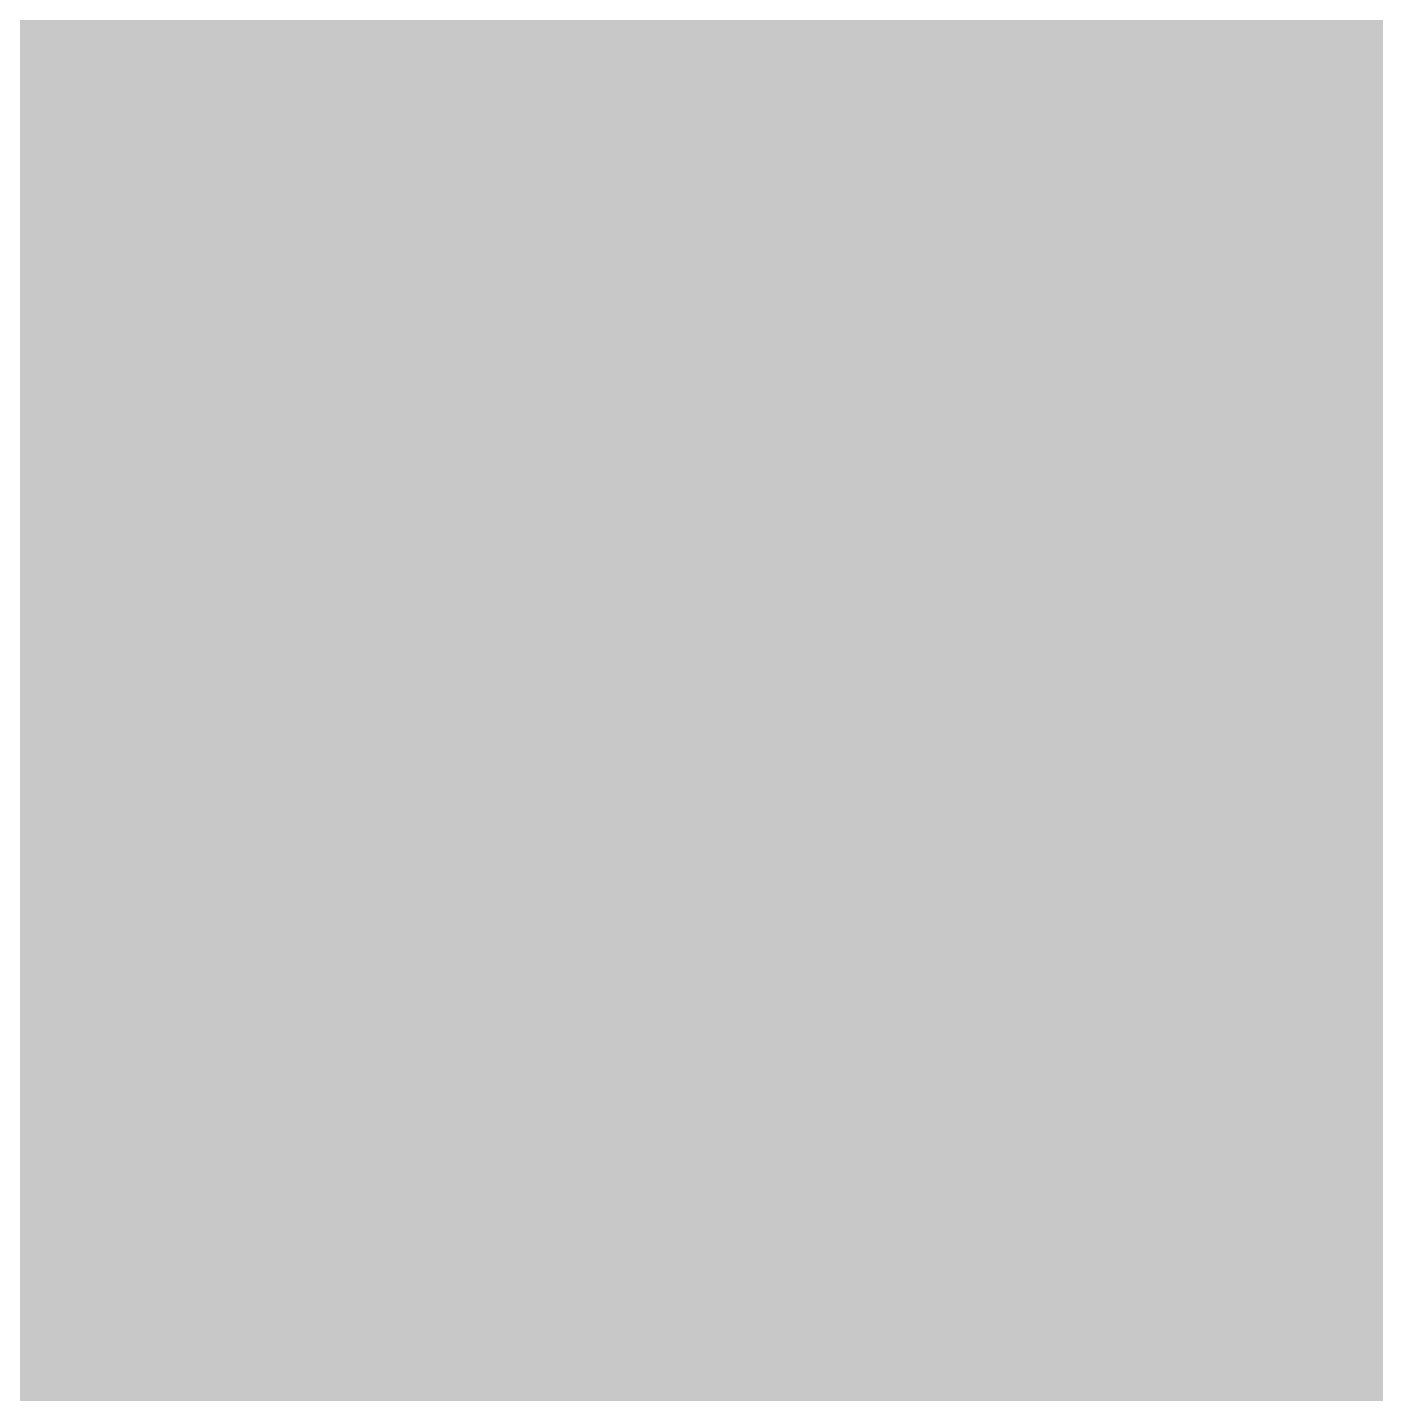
# Model space of a CAD drawing. Extents: x -121 to 151, y -197 to 34.
# Drawn here: x 11.703 to 14.601, y 8.43 to 11.366 of the extents above; entities that cross this region are included whole.
import ezdxf

# ---------------------------------------------------------------- set-up
doc = ezdxf.new("R2010")
doc.units = 0
for name, color, linetype in [('Bottom', 6, 'CONTINUOUS'), ('Bottom_Silk', 11, 'CONTINUOUS'), ('Top', 5, 'CONTINUOUS'), ('Top_Mask', 3, 'CONTINUOUS'), ('Top_Paste', 4, 'CONTINUOUS'), ('Top_Silk', 2, 'CONTINUOUS')]:
    doc.layers.add(name, color=color, linetype=linetype)

msp = doc.modelspace()

# ---------------------------------------------------------------- linework, layer by layer
at = {"layer": 'Bottom', "linetype": 'CONTINUOUS', "const_width": 0.635}
for points in [[(0.986, 11.1858), (20.8912, 11.1858)], [(0.986, 10.5542), (21.5262, 10.5542)], [(0.986, 9.9225), (27.7076, 9.9225)], [(5.418, 9.2908), (15.4044, 9.2908)], [(6.1949, 8.6592), (15.0175, 8.6592)]]:
    msp.add_lwpolyline(points, dxfattribs=at)
at = {"layer": 'Bottom_Silk'}
for points in [[(6.8733, 11.0599), (14.4932, 11.0599), (6.8733, 11.0286), (14.4932, 11.0286)], [(6.8733, 11.0347), (14.4932, 11.0347), (6.8733, 11.0027), (14.4932, 11.0027)], [(6.8733, 11.0088), (14.4932, 11.0088), (6.8733, 10.9775), (14.4932, 10.9775)], [(6.8733, 10.9836), (14.4932, 10.9836), (6.8733, 10.9523), (14.4932, 10.9523)], [(6.8733, 10.9584), (14.4932, 10.9584), (6.8733, 10.9272), (14.4932, 10.9272)], [(6.8733, 10.9325), (14.4932, 10.9325), (6.8733, 10.9012), (14.4932, 10.9012)], [(6.8733, 10.9073), (14.4932, 10.9073), (6.8733, 10.8761), (14.4932, 10.8761)], [(6.8733, 10.8822), (14.4932, 10.8822), (6.8733, 10.8509), (14.4932, 10.8509)], [(6.8733, 10.857), (14.4932, 10.857), (6.8733, 10.825), (14.4932, 10.825)], [(6.8733, 10.8311), (14.4932, 10.8311), (6.8733, 10.7998), (14.4932, 10.7998)], [(6.8733, 10.8059), (14.4932, 10.8059), (6.8733, 10.7747), (14.4932, 10.7747)], [(6.8733, 10.7808), (14.4932, 10.7808), (6.8733, 10.7487), (14.4932, 10.7487)], [(6.8733, 10.7548), (14.4932, 10.7548), (6.8733, 10.7236), (14.4932, 10.7236)], [(6.8733, 10.7297), (14.4932, 10.7297), (6.8733, 10.6984), (14.4932, 10.6984)], [(6.8733, 10.7045), (14.4932, 10.7045), (6.8733, 10.6725), (14.4932, 10.6725)], [(6.8733, 10.6786), (14.4932, 10.6786), (6.8733, 10.6473), (14.4932, 10.6473)], [(6.8733, 10.6534), (14.4932, 10.6534), (6.8733, 10.6221), (14.4932, 10.6221)], [(6.8733, 10.6282), (14.4932, 10.6282), (6.8733, 10.597), (14.4932, 10.597)], [(6.8733, 10.6023), (14.4932, 10.6023), (6.8733, 10.571), (14.4932, 10.571)], [(6.8733, 10.5771), (14.4932, 10.5771), (6.8733, 10.5459), (14.4932, 10.5459)], [(6.8733, 10.552), (14.4932, 10.552), (6.8733, 10.5207), (14.4932, 10.5207)], [(11.8011, 10.5268), (12.1562, 10.5268), (11.8011, 10.5009), (12.1562, 10.5009)], [(13.9088, 10.5268), (14.4932, 10.5268), (13.9088, 10.5009), (14.4932, 10.5009)], [(11.8263, 10.5009), (12.1311, 10.5009), (11.8263, 10.4757), (12.1311, 10.4757)], [(13.9347, 10.5009), (14.4932, 10.5009), (13.9347, 10.4749), (14.4932, 10.4749)], [(11.8514, 10.4757), (12.1059, 10.4757), (11.8514, 10.4498), (12.1059, 10.4498)], [(13.9599, 10.4757), (14.4932, 10.4757), (13.9599, 10.4498), (14.4932, 10.4498)], [(11.8514, 10.4505), (12.1059, 10.4505), (11.8514, 10.4246), (12.1059, 10.4246)], [(11.8514, 10.4246), (12.1059, 10.4246), (11.8514, 10.3994), (12.1059, 10.3994)], [(13.9599, 10.4505), (14.4932, 10.4505), (13.9599, 10.4246), (14.4932, 10.4246)], [(13.9599, 10.4246), (14.4932, 10.4246), (13.9599, 10.3987), (14.4932, 10.3987)], [(11.8514, 10.3994), (12.1059, 10.3994), (11.8514, 10.3735), (12.1059, 10.3735)], [(13.9599, 10.3994), (14.4932, 10.3994), (13.9599, 10.3735), (14.4932, 10.3735)], [(11.8514, 10.3743), (12.1059, 10.3743), (11.8514, 10.3484), (12.1059, 10.3484)], [(13.9599, 10.3743), (14.4932, 10.3743), (13.9599, 10.3484), (14.4932, 10.3484)], [(11.8514, 10.3484), (12.1059, 10.3484), (11.8514, 10.3232), (12.1059, 10.3232)], [(13.9599, 10.3484), (14.4932, 10.3484), (13.9599, 10.3232), (14.4932, 10.3232)], [(11.8514, 10.3232), (12.1059, 10.3232), (11.8514, 10.298), (12.1059, 10.298)], [(13.9599, 10.3232), (14.4932, 10.3232), (13.9599, 10.2973), (14.4932, 10.2973)], [(11.8263, 10.298), (12.1059, 10.298), (11.8263, 10.2721), (12.1059, 10.2721)], [(13.9599, 10.298), (14.4932, 10.298), (13.9599, 10.2721), (14.4932, 10.2721)], [(11.5466, 10.2721), (12.1059, 10.2721), (11.5466, 10.2469), (12.1059, 10.2469)], [(12.4359, 10.2721), (13.6551, 10.2721), (12.4359, 10.2462), (13.6551, 10.2462)], [(13.9599, 10.2721), (14.4932, 10.2721), (13.9599, 10.2469), (14.4932, 10.2469)], [(11.5725, 10.2469), (12.1059, 10.2469), (11.5725, 10.221), (12.1059, 10.221)], [(11.5977, 10.2218), (12.1059, 10.2218), (11.5977, 10.1958), (12.1059, 10.1958)], [(12.3848, 10.2218), (13.7061, 10.2218), (12.3848, 10.1951), (13.7061, 10.1951)], [(12.4107, 10.2469), (13.6802, 10.2469), (12.4107, 10.221), (13.6802, 10.221)], [(13.9599, 10.2469), (14.4932, 10.2469), (13.9599, 10.221), (14.4932, 10.221)], [(13.9599, 10.2218), (14.4932, 10.2218), (13.9599, 10.1958), (14.4932, 10.1958)], [(11.5977, 10.1966), (12.1059, 10.1966), (11.5977, 10.1707), (12.1059, 10.1707)], [(12.3848, 10.1966), (13.7061, 10.1966), (12.3848, 10.1699), (13.7061, 10.1699)], [(13.9599, 10.1966), (14.4932, 10.1966), (13.9599, 10.1707), (14.4932, 10.1707)], [(11.5977, 10.1707), (12.1059, 10.1707), (11.5977, 10.1447), (12.1059, 10.1447)], [(12.3848, 10.1707), (13.7061, 10.1707), (12.3848, 10.1447), (13.7061, 10.1447)], [(13.9599, 10.1707), (14.4932, 10.1707), (13.9599, 10.1447), (14.4932, 10.1447)], [(11.5977, 10.1455), (12.1059, 10.1455), (11.5977, 10.1196), (12.1059, 10.1196)], [(12.3848, 10.1455), (13.7061, 10.1455), (12.3848, 10.1188), (13.7061, 10.1188)], [(13.9599, 10.1455), (14.4932, 10.1455), (13.9599, 10.1196), (14.4932, 10.1196)], [(11.5977, 10.1203), (12.1059, 10.1203), (11.5977, 10.0944), (12.1059, 10.0944)], [(12.3848, 10.1203), (13.7061, 10.1203), (12.3848, 10.0936), (13.7061, 10.0936)], [(13.9599, 10.1203), (14.4932, 10.1203), (13.9599, 10.0944), (14.4932, 10.0944)], [(11.5977, 10.0944), (12.1059, 10.0944), (11.5977, 10.0692), (12.1059, 10.0692)], [(12.3848, 10.0944), (13.7061, 10.0944), (12.3848, 10.0685), (13.7061, 10.0685)], [(13.9599, 10.0944), (14.4932, 10.0944), (13.9599, 10.0685), (14.4932, 10.0685)], [(11.5977, 10.0692), (12.1059, 10.0692), (11.5977, 10.0433), (12.1059, 10.0433)], [(11.5977, 10.0441), (12.1059, 10.0441), (11.5977, 10.0181), (12.1059, 10.0181)], [(12.3848, 10.0692), (13.7061, 10.0692), (12.3848, 10.0425), (13.7061, 10.0425)], [(12.3848, 10.0441), (13.7061, 10.0441), (12.3848, 10.0174), (13.7061, 10.0174)], [(13.9599, 10.0692), (14.4932, 10.0692), (13.9599, 10.0433), (14.4932, 10.0433)], [(13.9599, 10.0441), (14.4932, 10.0441), (13.9599, 10.0181), (14.4932, 10.0181)], [(11.5977, 10.0181), (12.1059, 10.0181), (11.5977, 9.993), (12.1059, 9.993)], [(12.3848, 10.0181), (13.7061, 10.0181), (12.3848, 9.9922), (13.7061, 9.9922)], [(13.9599, 10.0181), (14.4932, 10.0181), (13.9599, 9.993), (14.4932, 9.993)], [(11.5977, 9.993), (12.1059, 9.993), (11.5977, 9.9671), (12.1059, 9.9671)], [(12.3848, 9.993), (12.6896, 9.993), (12.3848, 9.9671), (12.6896, 9.9671)], [(13.4013, 9.993), (13.7061, 9.993), (13.4013, 9.9671), (13.7061, 9.9671)], [(13.9599, 9.993), (14.4932, 9.993), (13.9599, 9.9671), (14.4932, 9.9671)], [(11.5977, 9.9678), (12.1059, 9.9678), (11.5977, 9.9419), (12.1059, 9.9419)], [(12.3848, 9.9678), (12.6393, 9.9678), (12.3848, 9.9419), (12.6393, 9.9419)], [(13.4265, 9.9678), (13.7061, 9.9678), (13.4265, 9.9419), (13.7061, 9.9419)], [(13.9599, 9.9678), (14.4932, 9.9678), (13.9599, 9.9419), (14.4932, 9.9419)], [(11.5977, 9.9426), (12.1059, 9.9426), (11.5977, 9.9167), (12.1059, 9.9167)], [(12.3848, 9.9426), (12.6393, 9.9426), (12.3848, 9.9167), (12.6393, 9.9167)], [(13.4265, 9.9426), (13.7061, 9.9426), (13.4265, 9.9167), (13.7061, 9.9167)], [(13.9599, 9.9426), (14.4932, 9.9426), (13.9599, 9.9167), (14.4932, 9.9167)], [(11.5977, 9.9167), (12.1059, 9.9167), (11.5977, 9.8908), (12.1059, 9.8908)], [(12.3848, 9.9167), (12.6393, 9.9167), (12.3848, 9.8916), (12.6393, 9.8916)], [(13.4265, 9.9167), (13.7061, 9.9167), (13.4265, 9.8916), (13.7061, 9.8916)], [(13.9599, 9.9167), (14.4932, 9.9167), (13.9599, 9.8908), (14.4932, 9.8908)], [(11.5977, 9.8916), (12.1059, 9.8916), (11.5977, 9.8656), (12.1059, 9.8656)], [(12.3848, 9.8916), (12.6393, 9.8916), (12.3848, 9.8656), (12.6393, 9.8656)], [(13.4265, 9.8916), (13.7061, 9.8916), (13.4265, 9.8656), (13.7061, 9.8656)], [(13.9599, 9.8916), (14.4932, 9.8916), (13.9599, 9.8656), (14.4932, 9.8656)], [(11.5977, 9.8664), (12.1059, 9.8664), (11.5977, 9.8405), (12.1059, 9.8405)], [(11.5977, 9.8405), (12.1059, 9.8405), (11.5977, 9.8145), (12.1059, 9.8145)], [(12.3848, 9.8664), (12.6393, 9.8664), (12.3848, 9.8405), (12.6393, 9.8405)], [(12.3848, 9.8405), (12.6393, 9.8405), (12.3848, 9.8153), (12.6393, 9.8153)], [(13.4265, 9.8664), (13.7061, 9.8664), (13.4265, 9.8405), (13.7061, 9.8405)], [(13.4265, 9.8405), (13.7061, 9.8405), (13.4265, 9.8153), (13.7061, 9.8153)], [(13.9599, 9.8664), (14.4932, 9.8664), (13.9599, 9.8405), (14.4932, 9.8405)], [(13.9599, 9.8405), (14.4932, 9.8405), (13.9599, 9.8145), (14.4932, 9.8145)], [(11.5977, 9.8153), (12.1059, 9.8153), (11.5977, 9.7894), (12.1059, 9.7894)], [(12.3848, 9.8153), (12.6393, 9.8153), (12.3848, 9.7894), (12.6393, 9.7894)], [(13.4265, 9.8153), (13.7061, 9.8153), (13.4265, 9.7894), (13.7061, 9.7894)], [(13.9599, 9.8153), (14.4932, 9.8153), (13.9599, 9.7894), (14.4932, 9.7894)], [(11.6228, 9.7901), (12.1059, 9.7901), (11.6228, 9.7642), (12.1059, 9.7642)], [(12.3848, 9.7901), (12.6393, 9.7901), (12.3848, 9.7642), (12.6393, 9.7642)], [(13.4265, 9.7901), (13.7061, 9.7901), (13.4265, 9.7642), (13.7061, 9.7642)], [(13.9599, 9.7901), (14.4932, 9.7901), (13.9599, 9.7642), (14.4932, 9.7642)], [(11.6228, 9.7642), (12.1059, 9.7642), (11.6228, 9.739), (12.1059, 9.739)], [(12.3848, 9.7642), (12.6393, 9.7642), (12.3848, 9.739), (12.6393, 9.739)], [(13.4265, 9.7642), (13.7061, 9.7642), (13.4265, 9.739), (13.7061, 9.739)], [(13.9599, 9.7642), (14.4932, 9.7642), (13.9599, 9.7383), (14.4932, 9.7383)], [(11.8011, 9.739), (12.1059, 9.739), (11.8011, 9.7131), (12.1059, 9.7131)], [(12.3848, 9.739), (12.6393, 9.739), (12.3848, 9.7131), (12.6393, 9.7131)], [(13.4265, 9.739), (13.7061, 9.739), (13.4265, 9.7131), (13.7061, 9.7131)], [(13.9599, 9.739), (14.4932, 9.739), (13.9599, 9.7131), (14.4932, 9.7131)], [(11.8263, 9.7139), (12.1059, 9.7139), (11.8263, 9.6879), (12.1059, 9.6879)], [(12.3848, 9.7139), (12.6393, 9.7139), (12.3848, 9.6879), (12.6393, 9.6879)], [(13.4265, 9.7139), (13.7061, 9.7139), (13.4265, 9.6879), (13.7061, 9.6879)], [(13.9599, 9.7139), (14.4932, 9.7139), (13.9599, 9.6879), (14.4932, 9.6879)], [(11.8514, 9.6879), (12.1059, 9.6879), (11.8514, 9.6628), (12.1059, 9.6628)], [(11.8514, 9.6628), (12.1059, 9.6628), (11.8514, 9.6376), (12.1059, 9.6376)], [(12.3848, 9.6879), (12.6393, 9.6879), (12.3848, 9.6628), (12.6393, 9.6628)], [(12.3848, 9.6628), (12.6393, 9.6628), (12.3848, 9.6376), (12.6393, 9.6376)], [(13.4265, 9.6879), (13.7061, 9.6879), (13.4265, 9.6628), (13.7061, 9.6628)], [(13.4265, 9.6628), (13.7061, 9.6628), (13.4265, 9.6376), (13.7061, 9.6376)], [(13.9599, 9.6879), (14.4932, 9.6879), (13.9599, 9.6628), (14.4932, 9.6628)], [(13.9599, 9.6628), (14.4932, 9.6628), (13.9599, 9.6368), (14.4932, 9.6368)], [(11.8514, 9.6376), (12.1059, 9.6376), (11.8514, 9.6117), (12.1059, 9.6117)], [(12.3848, 9.6376), (12.6393, 9.6376), (12.3848, 9.6117), (12.6393, 9.6117)], [(13.4265, 9.6376), (13.7061, 9.6376), (13.4265, 9.6117), (13.7061, 9.6117)], [(13.9599, 9.6376), (14.4932, 9.6376), (13.9599, 9.6117), (14.4932, 9.6117)], [(11.8514, 9.6124), (12.1059, 9.6124), (11.8514, 9.5865), (12.1059, 9.5865)], [(12.3848, 9.6124), (12.6393, 9.6124), (12.3848, 9.5865), (12.6393, 9.5865)], [(13.4265, 9.6124), (13.7061, 9.6124), (13.4265, 9.5865), (13.7061, 9.5865)], [(13.9599, 9.6124), (14.4932, 9.6124), (13.9599, 9.5865), (14.4932, 9.5865)], [(11.8514, 9.5865), (12.1059, 9.5865), (11.8514, 9.5613), (12.1059, 9.5613)], [(12.3848, 9.5865), (12.6393, 9.5865), (12.3848, 9.5613), (12.6393, 9.5613)], [(13.4265, 9.5865), (13.7061, 9.5865), (13.4265, 9.5613), (13.7061, 9.5613)], [(13.9599, 9.5865), (14.4932, 9.5865), (13.9599, 9.5606), (14.4932, 9.5606)], [(11.8514, 9.5613), (12.1059, 9.5613), (11.8514, 9.5354), (12.1059, 9.5354)], [(12.3848, 9.5613), (12.6393, 9.5613), (12.3848, 9.5354), (12.6393, 9.5354)], [(13.4265, 9.5613), (13.7061, 9.5613), (13.4265, 9.5354), (13.7061, 9.5354)], [(13.9599, 9.5613), (14.4932, 9.5613), (13.9599, 9.5354), (14.4932, 9.5354)], [(11.8514, 9.5362), (12.1059, 9.5362), (11.8514, 9.5102), (12.1059, 9.5102)], [(12.3848, 9.5362), (12.6393, 9.5362), (12.3848, 9.5102), (12.6393, 9.5102)], [(13.4265, 9.5362), (13.7061, 9.5362), (13.4265, 9.5102), (13.7061, 9.5102)], [(13.9599, 9.5362), (14.4932, 9.5362), (13.9599, 9.5102), (14.4932, 9.5102)], [(11.8514, 9.5102), (12.1059, 9.5102), (11.8514, 9.4851), (12.1059, 9.4851)], [(11.8514, 9.4851), (12.1059, 9.4851), (11.8514, 9.4592), (12.1059, 9.4592)], [(12.3848, 9.5102), (12.6393, 9.5102), (12.3848, 9.4851), (12.6393, 9.4851)], [(12.3848, 9.4851), (12.6393, 9.4851), (12.3848, 9.4592), (12.6393, 9.4592)], [(13.4265, 9.5102), (13.7061, 9.5102), (13.4265, 9.4851), (13.7061, 9.4851)], [(13.4265, 9.4851), (13.7061, 9.4851), (13.4265, 9.4592), (13.7061, 9.4592)], [(13.9599, 9.5102), (14.4932, 9.5102), (13.9599, 9.4843), (14.4932, 9.4843)], [(13.9599, 9.4851), (14.4932, 9.4851), (13.9599, 9.4592), (14.4932, 9.4592)], [(11.8514, 9.4599), (12.1059, 9.4599), (11.8514, 9.434), (12.1059, 9.434)], [(12.3848, 9.4599), (12.6393, 9.4599), (12.3848, 9.434), (12.6393, 9.434)], [(13.4265, 9.4599), (13.7061, 9.4599), (13.4265, 9.434), (13.7061, 9.434)], [(13.9599, 9.4599), (14.4932, 9.4599), (13.9599, 9.434), (14.4932, 9.434)], [(11.8514, 9.434), (12.1059, 9.434), (11.8514, 9.4088), (12.1059, 9.4088)], [(12.3848, 9.434), (12.6393, 9.434), (12.3848, 9.4088), (12.6393, 9.4088)], [(13.4265, 9.434), (13.7061, 9.434), (13.4265, 9.4088), (13.7061, 9.4088)], [(13.9599, 9.434), (14.4932, 9.434), (13.9599, 9.4088), (14.4932, 9.4088)], [(11.8514, 9.4088), (12.1059, 9.4088), (11.8514, 9.3829), (12.1059, 9.3829)], [(12.3848, 9.4088), (12.6393, 9.4088), (12.3848, 9.3829), (12.6393, 9.3829)], [(13.4265, 9.4088), (13.7061, 9.4088), (13.4265, 9.3829), (13.7061, 9.3829)], [(13.9599, 9.4088), (14.4932, 9.4088), (13.9599, 9.3829), (14.4932, 9.3829)], [(11.8514, 9.3837), (12.1059, 9.3837), (11.8514, 9.3577), (12.1059, 9.3577)], [(12.3848, 9.3837), (12.6393, 9.3837), (12.3848, 9.3577), (12.6393, 9.3577)], [(13.4265, 9.3837), (13.7061, 9.3837), (13.4265, 9.3577), (13.7061, 9.3577)], [(13.9599, 9.3837), (14.4932, 9.3837), (13.9599, 9.3577), (14.4932, 9.3577)], [(11.8514, 9.3577), (12.1059, 9.3577), (11.8514, 9.3326), (12.1059, 9.3326)], [(12.3848, 9.3577), (12.6393, 9.3577), (12.3848, 9.3326), (12.6393, 9.3326)], [(13.4265, 9.3577), (13.7061, 9.3577), (13.4265, 9.3326), (13.7061, 9.3326)], [(13.9599, 9.3577), (14.4932, 9.3577), (13.9599, 9.3326), (14.4932, 9.3326)], [(11.8514, 9.3326), (12.1059, 9.3326), (11.8514, 9.3074), (12.1059, 9.3074)], [(12.3848, 9.3326), (12.6393, 9.3326), (12.3848, 9.3074), (12.6393, 9.3074)], [(13.4265, 9.3326), (13.7061, 9.3326), (13.4265, 9.3074), (13.7061, 9.3074)], [(13.9599, 9.3326), (14.4932, 9.3326), (13.9599, 9.3066), (14.4932, 9.3066)], [(11.8514, 9.3074), (12.1059, 9.3074), (11.8514, 9.2815), (12.1059, 9.2815)], [(11.8514, 9.2822), (12.1059, 9.2822), (11.8514, 9.2563), (12.1059, 9.2563)], [(12.3848, 9.3074), (12.6393, 9.3074), (12.3848, 9.2815), (12.6393, 9.2815)], [(12.3848, 9.2822), (12.6393, 9.2822), (12.3848, 9.2563), (12.6393, 9.2563)], [(13.4265, 9.3074), (13.7061, 9.3074), (13.4265, 9.2815), (13.7061, 9.2815)], [(13.4265, 9.2822), (13.7061, 9.2822), (13.4265, 9.2563), (13.7061, 9.2563)], [(13.9599, 9.3074), (14.4932, 9.3074), (13.9599, 9.2815), (14.4932, 9.2815)], [(13.9599, 9.2822), (14.4932, 9.2822), (13.9599, 9.2563), (14.4932, 9.2563)], [(11.8514, 9.2563), (12.1059, 9.2563), (11.8514, 9.2311), (12.1059, 9.2311)], [(12.3848, 9.2563), (12.6645, 9.2563), (12.3848, 9.2311), (12.6645, 9.2311)], [(13.4013, 9.2563), (13.7061, 9.2563), (13.4013, 9.2311), (13.7061, 9.2311)], [(13.9599, 9.2563), (14.4932, 9.2563), (13.9599, 9.2304), (14.4932, 9.2304)], [(11.8514, 9.2311), (12.1059, 9.2311), (11.8514, 9.2052), (12.1059, 9.2052)], [(12.3848, 9.2311), (12.6896, 9.2311), (12.3848, 9.2052), (12.6896, 9.2052)], [(13.4013, 9.2311), (13.7061, 9.2311), (13.4013, 9.2052), (13.7061, 9.2052)], [(13.9599, 9.2311), (14.4932, 9.2311), (13.9599, 9.2052), (14.4932, 9.2052)], [(11.8514, 9.206), (12.1059, 9.206), (11.8514, 9.18), (12.1059, 9.18)], [(12.3848, 9.206), (13.7061, 9.206), (12.3848, 9.1793), (13.7061, 9.1793)], [(13.9599, 9.206), (14.4932, 9.206), (13.9599, 9.18), (14.4932, 9.18)], [(11.8514, 9.18), (12.1059, 9.18), (11.8514, 9.1549), (12.1059, 9.1549)], [(12.3848, 9.18), (13.7061, 9.18), (12.3848, 9.1541), (13.7061, 9.1541)], [(13.9599, 9.18), (14.4932, 9.18), (13.9599, 9.1541), (14.4932, 9.1541)], [(11.8514, 9.1549), (12.1059, 9.1549), (11.8514, 9.1289), (12.1059, 9.1289)], [(12.3848, 9.1549), (13.7061, 9.1549), (12.3848, 9.1282), (13.7061, 9.1282)], [(13.9599, 9.1549), (14.4932, 9.1549), (13.9599, 9.1289), (14.4932, 9.1289)], [(11.8514, 9.1297), (12.1059, 9.1297), (11.8514, 9.1038), (12.1059, 9.1038)], [(11.8514, 9.1038), (12.1059, 9.1038), (11.8514, 9.0786), (12.1059, 9.0786)], [(12.3848, 9.1297), (13.7061, 9.1297), (12.3848, 9.103), (13.7061, 9.103)], [(12.3848, 9.1038), (13.7061, 9.1038), (12.3848, 9.0779), (13.7061, 9.0779)], [(13.9599, 9.1297), (14.4932, 9.1297), (13.9599, 9.1038), (14.4932, 9.1038)], [(13.9599, 9.1038), (14.4932, 9.1038), (13.9599, 9.0786), (14.4932, 9.0786)], [(11.8514, 9.0786), (12.1059, 9.0786), (11.8514, 9.0527), (12.1059, 9.0527)], [(12.3848, 9.0786), (13.7061, 9.0786), (12.3848, 9.0519), (13.7061, 9.0519)], [(13.9599, 9.0786), (14.4932, 9.0786), (13.9599, 9.0527), (14.4932, 9.0527)], [(11.8514, 9.0534), (12.1059, 9.0534), (11.8514, 9.0275), (12.1059, 9.0275)], [(12.3848, 9.0534), (13.7061, 9.0534), (12.3848, 9.0268), (13.7061, 9.0268)], [(13.9599, 9.0534), (14.4932, 9.0534), (13.9599, 9.0275), (14.4932, 9.0275)], [(11.8514, 9.0275), (12.1059, 9.0275), (11.8514, 9.0024), (12.1059, 9.0024)], [(12.3848, 9.0275), (13.7061, 9.0275), (12.3848, 9.0016), (13.7061, 9.0016)], [(13.9599, 9.0275), (14.4932, 9.0275), (13.9599, 9.0024), (14.4932, 9.0024)], [(11.8514, 9.0024), (12.1059, 9.0024), (11.8514, 8.9772), (12.1059, 8.9772)], [(12.4107, 9.0024), (13.7061, 9.0024), (12.4107, 8.9757), (13.7061, 8.9757)], [(13.9599, 9.0024), (14.4932, 9.0024), (13.9599, 8.9764), (14.4932, 8.9764)], [(11.8514, 8.9772), (12.1059, 8.9772), (11.8514, 8.9513), (12.1059, 8.9513)], [(12.4359, 8.9772), (13.6551, 8.9772), (12.4359, 8.9505), (13.6551, 8.9505)], [(13.9599, 8.9772), (14.4932, 8.9772), (13.9599, 8.9513), (14.4932, 8.9513)], [(11.8514, 8.952), (12.1059, 8.952), (11.8514, 8.9261), (12.1059, 8.9261)], [(13.9599, 8.952), (14.4932, 8.952), (13.9599, 8.9261), (14.4932, 8.9261)], [(11.8514, 8.9261), (12.1059, 8.9261), (11.8514, 8.9009), (12.1059, 8.9009)], [(11.8514, 8.9009), (12.1059, 8.9009), (11.8514, 8.875), (12.1059, 8.875)], [(13.9599, 8.9261), (14.4932, 8.9261), (13.9599, 8.9002), (14.4932, 8.9002)], [(13.9599, 8.9009), (14.4932, 8.9009), (13.9599, 8.875), (14.4932, 8.875)], [(11.8514, 8.8758), (12.1059, 8.8758), (11.8514, 8.8498), (12.1059, 8.8498)], [(13.9599, 8.8758), (14.4932, 8.8758), (13.9599, 8.8498), (14.4932, 8.8498)], [(11.8514, 8.8498), (12.1059, 8.8498), (11.8514, 8.8247), (12.1059, 8.8247)], [(13.9599, 8.8498), (14.4932, 8.8498), (13.9599, 8.8239), (14.4932, 8.8239)], [(11.8514, 8.8247), (12.1059, 8.8247), (11.8514, 8.7987), (12.1059, 8.7987)], [(13.9599, 8.8247), (14.4932, 8.8247), (13.9599, 8.7987), (14.4932, 8.7987)], [(11.8514, 8.7995), (12.1059, 8.7995), (11.8514, 8.7736), (12.1059, 8.7736)], [(13.9599, 8.7995), (14.4932, 8.7995), (13.9599, 8.7736), (14.4932, 8.7736)], [(11.8514, 8.7736), (12.1059, 8.7736), (11.8514, 8.7484), (12.1059, 8.7484)], [(13.9599, 8.7736), (14.4932, 8.7736), (13.9599, 8.7484), (14.4932, 8.7484)], [(11.8514, 8.7484), (12.1059, 8.7484), (11.8514, 8.7232), (12.1059, 8.7232)], [(11.8514, 8.7232), (12.1311, 8.7232), (11.8514, 8.6973), (12.1311, 8.6973)], [(13.9347, 8.7232), (14.4932, 8.7232), (13.9347, 8.6973), (14.4932, 8.6973)], [(13.9599, 8.7484), (14.4932, 8.7484), (13.9599, 8.7225), (14.4932, 8.7225)], [(11.8514, 8.6973), (12.1562, 8.6973), (11.8514, 8.6721), (12.1562, 8.6721)], [(13.9088, 8.6973), (14.4932, 8.6973), (13.9088, 8.6721), (14.4932, 8.6721)], [(11.8514, 8.6721), (14.4932, 8.6721), (11.8514, 8.6447), (14.4932, 8.6447)], [(11.8514, 8.647), (14.4932, 8.647), (11.8514, 8.6195), (14.4932, 8.6195)], [(11.8514, 8.6218), (14.4932, 8.6218), (11.8514, 8.5936), (14.4932, 8.5936)], [(11.8514, 8.5959), (14.4932, 8.5959), (11.8514, 8.5684), (14.4932, 8.5684)], [(11.8514, 8.5707), (14.4932, 8.5707), (11.8514, 8.5433), (14.4932, 8.5433)], [(11.8514, 8.5456), (14.4932, 8.5456), (11.8514, 8.5181), (14.4932, 8.5181)], [(11.8514, 8.5196), (14.4932, 8.5196), (11.8514, 8.4922), (14.4932, 8.4922)], [(11.8514, 8.4945), (14.4932, 8.4945), (11.8514, 8.467), (14.4932, 8.467)], [(11.8773, 8.4693), (14.4932, 8.4693), (11.8773, 8.4418), (14.4932, 8.4418)], [(11.9025, 8.4434), (14.4932, 8.4434), (11.9025, 8.4159), (14.4932, 8.4159)]]:
    msp.add_solid(points, dxfattribs=at)
at = {"layer": 'Top'}
for points in [[(10.3945, 10.8494), (12.1445, 10.8494), (10.3945, 9.1494), (12.1445, 9.1494)], [(13.4445, 10.8494), (15.1945, 10.8494), (13.4445, 9.1494), (15.1945, 9.1494)], [(10.4165, 8.8014), (12.1665, 8.8014), (10.4165, 7.1014), (12.1665, 7.1014)], [(13.4665, 8.8014), (15.2165, 8.8014), (13.4665, 7.1014), (15.2165, 7.1014)]]:
    msp.add_solid(points, dxfattribs=at)
at = {"layer": 'Top_Mask'}
for points in [[(10.2945, 10.9494), (12.2445, 10.9494), (10.2945, 9.0494), (12.2445, 9.0494)], [(13.3445, 10.9494), (15.2945, 10.9494), (13.3445, 9.0494), (15.2945, 9.0494)], [(10.3165, 8.9014), (12.2665, 8.9014), (10.3165, 7.0014), (12.2665, 7.0014)], [(13.3665, 8.9014), (15.3165, 8.9014), (13.3665, 7.0014), (15.3165, 7.0014)]]:
    msp.add_solid(points, dxfattribs=at)
at = {"layer": 'Top_Paste'}
for points in [[(10.4945, 10.7494), (12.0445, 10.7494), (10.4945, 9.2494), (12.0445, 9.2494)], [(13.5445, 10.7494), (15.0945, 10.7494), (13.5445, 9.2494), (15.0945, 9.2494)], [(10.5165, 8.7014), (12.0665, 8.7014), (10.5165, 7.2014), (12.0665, 7.2014)], [(13.5665, 8.7014), (15.1165, 8.7014), (13.5665, 7.2014), (15.1165, 7.2014)]]:
    msp.add_solid(points, dxfattribs=at)
at = {"layer": 'Top_Silk', "linetype": 'CONTINUOUS', "const_width": 0.25}
for points in [[(12.9534, 10.7931), (12.6356, 10.7931)], [(12.9534, 9.2056), (12.6356, 9.2056)], [(12.6576, 8.7451), (12.9754, 8.7451)]]:
    msp.add_lwpolyline(points, dxfattribs=at)
at = {"layer": 'Top_Silk', "linetype": 'CONTINUOUS', "const_width": 0.125}
for points in [[(12.5731, 10.7931, 1), (12.6981, 10.7931, 1), (12.5731, 10.7931, 1)], [(12.8909, 10.7931, 1), (13.0159, 10.7931, 1), (12.8909, 10.7931, 1)], [(12.5731, 9.2056, 1), (12.6981, 9.2056, 1), (12.5731, 9.2056, 1)], [(12.8909, 9.2056, 1), (13.0159, 9.2056, 1), (12.8909, 9.2056, 1)], [(12.5951, 8.7451, 1), (12.7201, 8.7451, 1), (12.5951, 8.7451, 1)], [(12.9129, 8.7451, 1), (13.0379, 8.7451, 1), (12.9129, 8.7451, 1)]]:
    msp.add_lwpolyline(points, format="xyb", dxfattribs=at)

doc.saveas('drawing.dxf')
